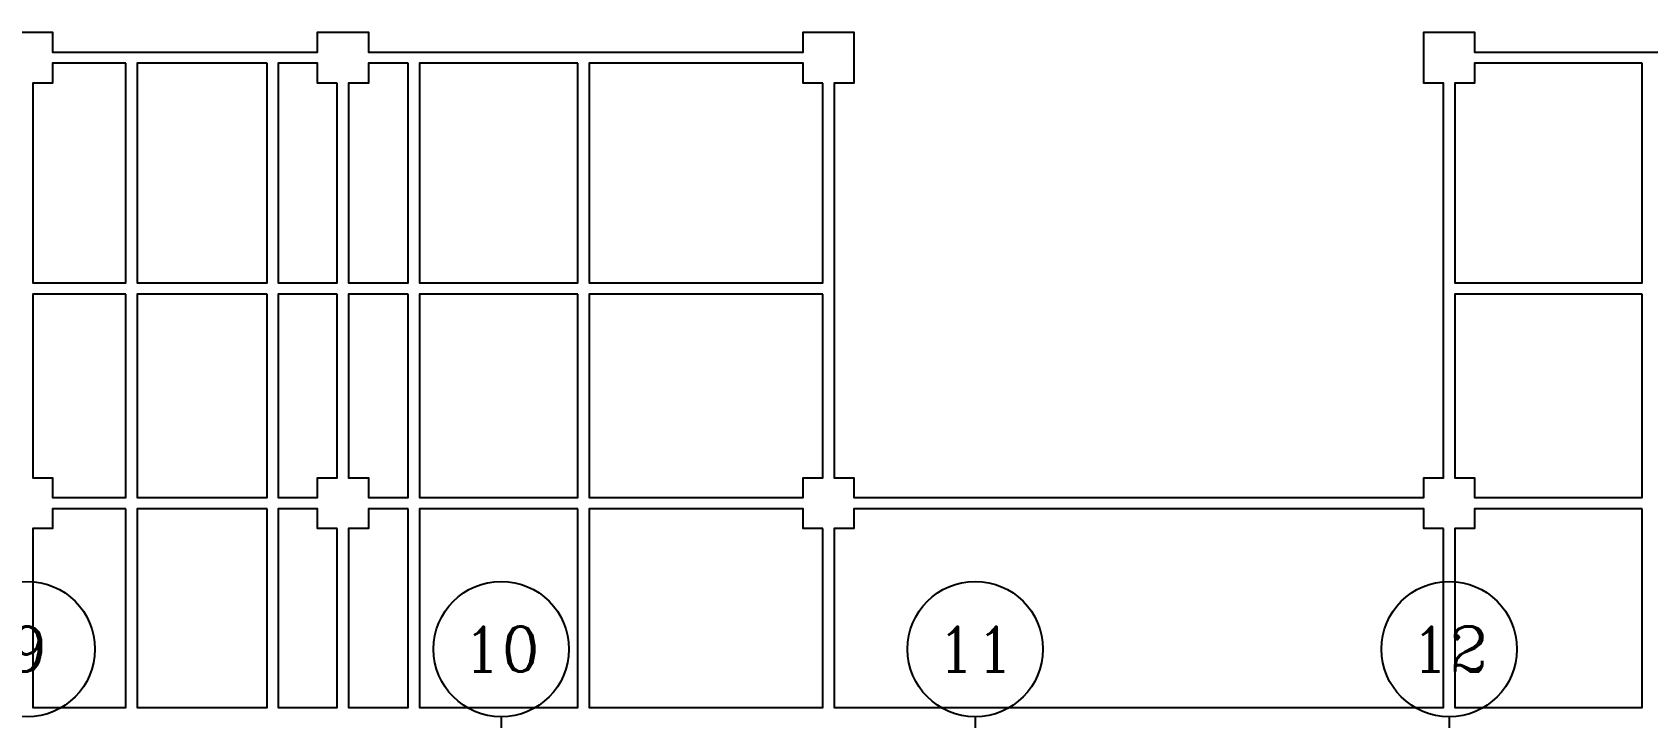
# Model space of a CAD drawing. Extents: x -960 to 27370, y -1283 to 11880.
# Drawn here: x 6849 to 9712, y 10283 to 11499 of the extents above; entities that cross this region are included whole.
import ezdxf
from ezdxf.enums import TextEntityAlignment as Align

# ---------------------------------------------------------------- set-up
doc = ezdxf.new("R2010")
doc.units = 0
doc.header["$LTSCALE"] = 100
doc.linetypes.add('X-S-FAB-L10$0$COL-CEN-LIN', pattern=[3.25, 2.5, -0.25, 0.25, -0.25])
for name, color, linetype in [('X-S-FAB-L10$0$0-DIM-TXT', 8, 'Continuous'), ('X-S-FAB-L10$0$0-MC', 8, 'Continuous'), ('X-S-FAB-L10$0$0-NC', 8, 'Continuous'), ('X-S-FAB-L10$0$A-BLOCK', 8, 'Continuous'), ('X-S-FAB-L10$0$BLOCK', 8, 'Continuous'), ('X-S-FAB-L10$0$CCL', 8, 'X-S-FAB-L10$0$COL-CEN-LIN'), ('X-S-FAB-L10$0$Steel Frame-188K', 8, 'Continuous')]:
    doc.layers.add(name, color=color, linetype=linetype)
doc.styles.add('X-S-FAB-L10$0$CHINA', font='simplex.shx', dxfattribs={"width": 0.75, "bigfont": 'chineset.shx'})
doc.styles.add('X-S-FAB-L10$0$COL-NUM', font='romanc')
doc.styles.add('X-S-FAB-L10$0$Standard', font='', dxfattribs={"width": 0.8})
doc.styles.add('X-S-FAB-L10$0$TG_NOTE_TEXT', font='simplex.shx', dxfattribs={"width": 0.75, "bigfont": 'chineset.shx'})
doc.styles.get('X-S-FAB-L10$0$Standard').set_extended_font_data('Microsoft JhengHei')

# ---------------------------------------------------------------- blocks, each defined once
blk = doc.blocks.new('X-S-FAB-L10$0$cn-y')
at = {"layer": 'X-S-FAB-L10$0$0-MC'}
blk.add_circle((-50, 0), 50, dxfattribs=at)
at = {"layer": 'X-S-FAB-L10$0$0-NC', "style": 'X-S-FAB-L10$0$COL-NUM'}
blk.add_attdef('GRID-Y', text='', height=50, dxfattribs=at).set_placement((-50, 0), align=Align.MIDDLE_CENTER)
blk = doc.blocks.new('X-S-FAB-L10$0$FAB2-L05')
at = {"layer": 'X-S-FAB-L10$0$CCL'}
for p, q in [((-18480, 11005), (-18480, 0)), ((-17640, 11005), (-17640, 0)), ((-16800, 11005), (-16800, 0))]:
    blk.add_line(p, q, dxfattribs=at)
at = {"layer": 'X-S-FAB-L10$0$A-BLOCK'}
ref = blk.add_blockref('X-S-FAB-L10$0$cn-y', (-19200, 11125), dxfattribs=dict(at, xscale=2.399999999999997, yscale=2.399999999999997, zscale=2.399999999999997))
ref.add_attrib('GRID-Y', '9', dxfattribs={"layer": 'X-S-FAB-L10$0$0-NC', "height": 80, "style": 'X-S-FAB-L10$0$COL-NUM'}).set_placement((-19320, 11125), align=Align.MIDDLE_CENTER)
ref = blk.add_blockref('X-S-FAB-L10$0$cn-y', (-18360, 11125), dxfattribs=dict(at, xscale=2.399999999999997, yscale=2.399999999999997, zscale=2.399999999999997))
ref.add_attrib('GRID-Y', '10', dxfattribs={"layer": 'X-S-FAB-L10$0$0-NC', "height": 80, "style": 'X-S-FAB-L10$0$COL-NUM'}).set_placement((-18480, 11125), align=Align.MIDDLE_CENTER)
ref = blk.add_blockref('X-S-FAB-L10$0$cn-y', (-17520, 11125), dxfattribs=dict(at, xscale=2.399999999999997, yscale=2.399999999999997, zscale=2.399999999999997))
ref.add_attrib('GRID-Y', '11', dxfattribs={"layer": 'X-S-FAB-L10$0$0-NC', "height": 80, "style": 'X-S-FAB-L10$0$COL-NUM'}).set_placement((-17640, 11125), align=Align.MIDDLE_CENTER)
ref = blk.add_blockref('X-S-FAB-L10$0$cn-y', (-16680, 11125), dxfattribs=dict(at, xscale=2.399999999999997, yscale=2.399999999999997, zscale=2.399999999999997))
ref.add_attrib('GRID-Y', '12', dxfattribs={"layer": 'X-S-FAB-L10$0$0-NC', "height": 80, "style": 'X-S-FAB-L10$0$COL-NUM'}).set_placement((-16800, 11125), align=Align.MIDDLE_CENTER)
blk = doc.blocks.new('X-S-FAB-L10')
at = {"layer": 'X-S-FAB-L10$0$Steel Frame-188K'}
blk.add_lwpolyline([(6795, 11499), (6885, 11499), (6885, 11464), (7354.516, 11464), (7354.516, 11499), (7444.516, 11499), (7444.516, 11464), (8215, 11464), (8215, 11499), (8305, 11499), (8305, 11409), (8270, 11409), (8270, 10708.606), (8305, 10708.606), (8305, 10673.606), (9315, 10673.606), (9315, 10708.606), (9350, 10708.606), (9350, 11409), (9315, 11409), (9315, 11499), (9405, 11499), (9405, 11464), (10155, 11464)], dxfattribs=at)
for points in [[(7014.989, 11444), (6885, 11444), (6885, 11409), (6850, 11409), (6850, 11054.706), (7014.989, 11054.706)], [(7264.989, 11444), (7034.989, 11444), (7034.989, 11054.706), (7264.989, 11054.706)], [(7389.516, 11409), (7354.516, 11409), (7354.516, 11444), (7284.989, 11444), (7284.989, 11054.706), (7389.516, 11054.706)], [(7514.989, 11444), (7444.516, 11444), (7444.516, 11409), (7409.516, 11409), (7409.516, 11054.706), (7514.989, 11054.706)], [(7815.632, 11444), (7534.989, 11444), (7534.989, 11054.706), (7815.632, 11054.706)], [(8250, 11409), (8215, 11409), (8215, 11444), (7835.632, 11444), (7835.632, 11054.706), (8250, 11054.706)], [(9701.752, 11444), (9405, 11444), (9405, 11409), (9370, 11409), (9370, 11054.706), (9701.752, 11054.706)], [(7014.989, 11034.706), (6850, 11034.706), (6850, 10708.606), (6885, 10708.606), (6885, 10673.606), (7014.989, 10673.606)], [(7264.989, 11034.706), (7034.989, 11034.706), (7034.989, 10673.606), (7264.989, 10673.606)], [(7389.516, 11034.706), (7284.989, 11034.706), (7284.989, 10673.606), (7354.516, 10673.606), (7354.516, 10708.606), (7389.516, 10708.606)], [(7514.989, 11034.706), (7409.516, 11034.706), (7409.516, 10708.606), (7444.516, 10708.606), (7444.516, 10673.606), (7514.989, 10673.606)], [(7815.632, 11034.706), (7534.989, 11034.706), (7534.989, 10673.606), (7815.632, 10673.606)], [(8250, 11034.706), (7835.632, 11034.706), (7835.632, 10673.606), (8215, 10673.606), (8215, 10708.606), (8250, 10708.606)], [(9701.752, 11034.706), (9370, 11034.706), (9370, 10708.606), (9405, 10708.606), (9405, 10673.606), (9701.752, 10673.606)], [(7014.989, 10653.606), (6885, 10653.606), (6885, 10618.606), (6850, 10618.606), (6850, 10301.564), (7014.989, 10301.564)], [(7264.989, 10653.606), (7034.989, 10653.606), (7034.989, 10301.564), (7264.989, 10301.564)], [(7389.516, 10618.606), (7354.516, 10618.606), (7354.516, 10653.606), (7284.989, 10653.606), (7284.989, 10301.564), (7389.516, 10301.564)], [(7514.989, 10653.606), (7444.516, 10653.606), (7444.516, 10618.606), (7409.516, 10618.606), (7409.516, 10301.564), (7514.989, 10301.564)], [(7815.632, 10653.606), (7534.989, 10653.606), (7534.989, 10301.564), (7815.632, 10301.564)], [(8250, 10618.606), (8215, 10618.606), (8215, 10653.606), (7835.632, 10653.606), (7835.632, 10301.564), (8250, 10301.564)], [(9350, 10618.606), (9315, 10618.606), (9315, 10653.606), (8305, 10653.606), (8305, 10618.606), (8270, 10618.606), (8270, 10301.564), (9350, 10301.564)], [(9701.752, 10653.606), (9405, 10653.606), (9405, 10618.606), (9370, 10618.606), (9370, 10301.564), (9701.752, 10301.564)]]:
    blk.add_lwpolyline(points, close=True, dxfattribs=at)
at = {"layer": 'X-S-FAB-L10$0$BLOCK'}
blk.add_blockref('X-S-FAB-L10$0$FAB2-L05', (26160, -720), dxfattribs=at)
at = {"style": 'X-S-FAB-L10$0$TG_NOTE_TEXT', "width": 0.5, "flags": 1}
for p in [(7463.301, 9020), (18268.251, 8649), (11197.77, 4800.167), (16485.801, 4800.167), (25420.27, 2635), (13360, 320.001, 0), (7463.301, -33.333)]:
    blk.add_attdef('WH', text='', height=20, dxfattribs=at).set_placement(p, align=Align.BOTTOM_LEFT)
at = {"width": 0.5}
for style, p in [('X-S-FAB-L10$0$TG_NOTE_TEXT', (7585, 9020)), ('X-S-FAB-L10$0$TG_NOTE_TEXT', (18389.95, 8649)), ('X-S-FAB-L10$0$TG_NOTE_TEXT', (11117.5, 4813.5)), ('X-S-FAB-L10$0$TG_NOTE_TEXT', (16607.5, 4813.5)), ('X-S-FAB-L10$0$TG_NOTE_TEXT', (25350, 2635)), ('X-S-FAB-L10$0$Standard', (13129.375, 325.001, 0)), ('X-S-FAB-L10$0$TG_NOTE_TEXT', (7585, -20))]:
    blk.add_attdef('DESC', text='', height=10, dxfattribs=dict(at, style=style)).set_placement(p, align=Align.BOTTOM_LEFT)
for tag, style, p in [('TYPE', 'X-S-FAB-L10$0$TG_NOTE_TEXT', (7619.286, 9020)), ('NO', 'X-S-FAB-L10$0$TG_NOTE_TEXT', (7650.095, 9020)), ('TYPE', 'X-S-FAB-L10$0$TG_NOTE_TEXT', (18424.236, 8649)), ('NO', 'X-S-FAB-L10$0$TG_NOTE_TEXT', (18455.045, 8649)), ('NO', 'X-S-FAB-L10$0$TG_NOTE_TEXT', (11088.595, 4813.5)), ('TYPE', 'X-S-FAB-L10$0$TG_NOTE_TEXT', (11151.786, 4813.5)), ('TYPE', 'X-S-FAB-L10$0$TG_NOTE_TEXT', (16641.786, 4813.5)), ('NO', 'X-S-FAB-L10$0$TG_NOTE_TEXT', (16672.595, 4813.5)), ('NO', 'X-S-FAB-L10$0$TG_NOTE_TEXT', (25313, 2635)), ('TYPE', 'X-S-FAB-L10$0$TG_NOTE_TEXT', (25350, 2635)), ('NO', 'X-S-FAB-L10$0$Standard', (13100, 320.001, 0)), ('TYPE', 'X-S-FAB-L10$0$Standard', (13129.375, 320.001, 0)), ('TYPE', 'X-S-FAB-L10$0$TG_NOTE_TEXT', (7619.286, -20)), ('NO', 'X-S-FAB-L10$0$TG_NOTE_TEXT', (7650.095, -20))]:
    blk.add_attdef(tag, text='', height=10, dxfattribs=dict(at, style=style)).set_placement(p, align=Align.BOTTOM_RIGHT)
at = {"style": 'X-S-FAB-L10$0$TG_NOTE_TEXT', "width": 0.5, "flags": 1}
for rotation, p in [(180, (43, 7480)), (180, (943, 7480)), (90, (24310, 3717.77)), (270, (17080, 1711.699))]:
    blk.add_attdef('WH', text='', height=20, rotation=rotation, dxfattribs=at).set_placement(p, align=Align.BOTTOM_LEFT)
at = {"width": 0.5}
for rotation, style, p in [(180, 'X-S-FAB-L10$0$Standard', (317.625, 7480)), (180, 'X-S-FAB-L10$0$Standard', (1217.625, 7480)), (90, 'X-S-FAB-L10$0$TG_NOTE_TEXT', (24310, 3647.5)), (270, 'X-S-FAB-L10$0$TG_NOTE_TEXT', (17080, 1605))]:
    blk.add_attdef('DESC', text='', height=10, rotation=rotation, dxfattribs=dict(at, style=style)).set_placement(p, align=Align.BOTTOM_LEFT)
for tag, rotation, style, p in [('TYPE', 180, 'X-S-FAB-L10$0$Standard', (317.625, 7480)), ('NO', 180, 'X-S-FAB-L10$0$Standard', (347, 7480)), ('TYPE', 180, 'X-S-FAB-L10$0$Standard', (1217.625, 7480)), ('NO', 180, 'X-S-FAB-L10$0$Standard', (1247, 7480)), ('TYPE', 90, 'X-S-FAB-L10$0$TG_NOTE_TEXT', (24310, 3647.5)), ('NO', 90, 'X-S-FAB-L10$0$TG_NOTE_TEXT', (24310, 3610.5)), ('TYPE', 270, 'X-S-FAB-L10$0$TG_NOTE_TEXT', (17080, 1605)), ('NO', 270, 'X-S-FAB-L10$0$TG_NOTE_TEXT', (17080, 1573))]:
    blk.add_attdef(tag, text='', height=10, rotation=rotation, dxfattribs=dict(at, style=style)).set_placement(p, align=Align.BOTTOM_RIGHT)
at = {"layer": 'X-S-FAB-L10$0$0-DIM-TXT', "style": 'X-S-FAB-L10$0$CHINA', "width": 0.75}
for p in [(667.414, 7855.1, -2689.4), (22627.353, 6728.814), (25644.722, 6728.814), (24778.787, 5569.051), (1118.252, 4980), (417.801, 4594.623), (23874.84, 4355), (22927.43, 4330.122), (23749.869, 3901.367), (417.801, 3765.236), (1118.252, 3730), (417.801, 3115.79), (536.882, 2227.832), (16908.994, 1782.652), (888.445, 880.466), (16977.43, 750), (18878.841, 750), (25641.221, 553.233), (21364.03, 526.894)]:
    blk.add_attdef('HIG', text='', height=80, dxfattribs=at).set_placement(p, align=Align.MIDDLE_LEFT)

msp = doc.modelspace()

# ---------------------------------------------------------------- block references
msp.add_blockref('X-S-FAB-L10', (0, 0))

doc.saveas('drawing.dxf')
